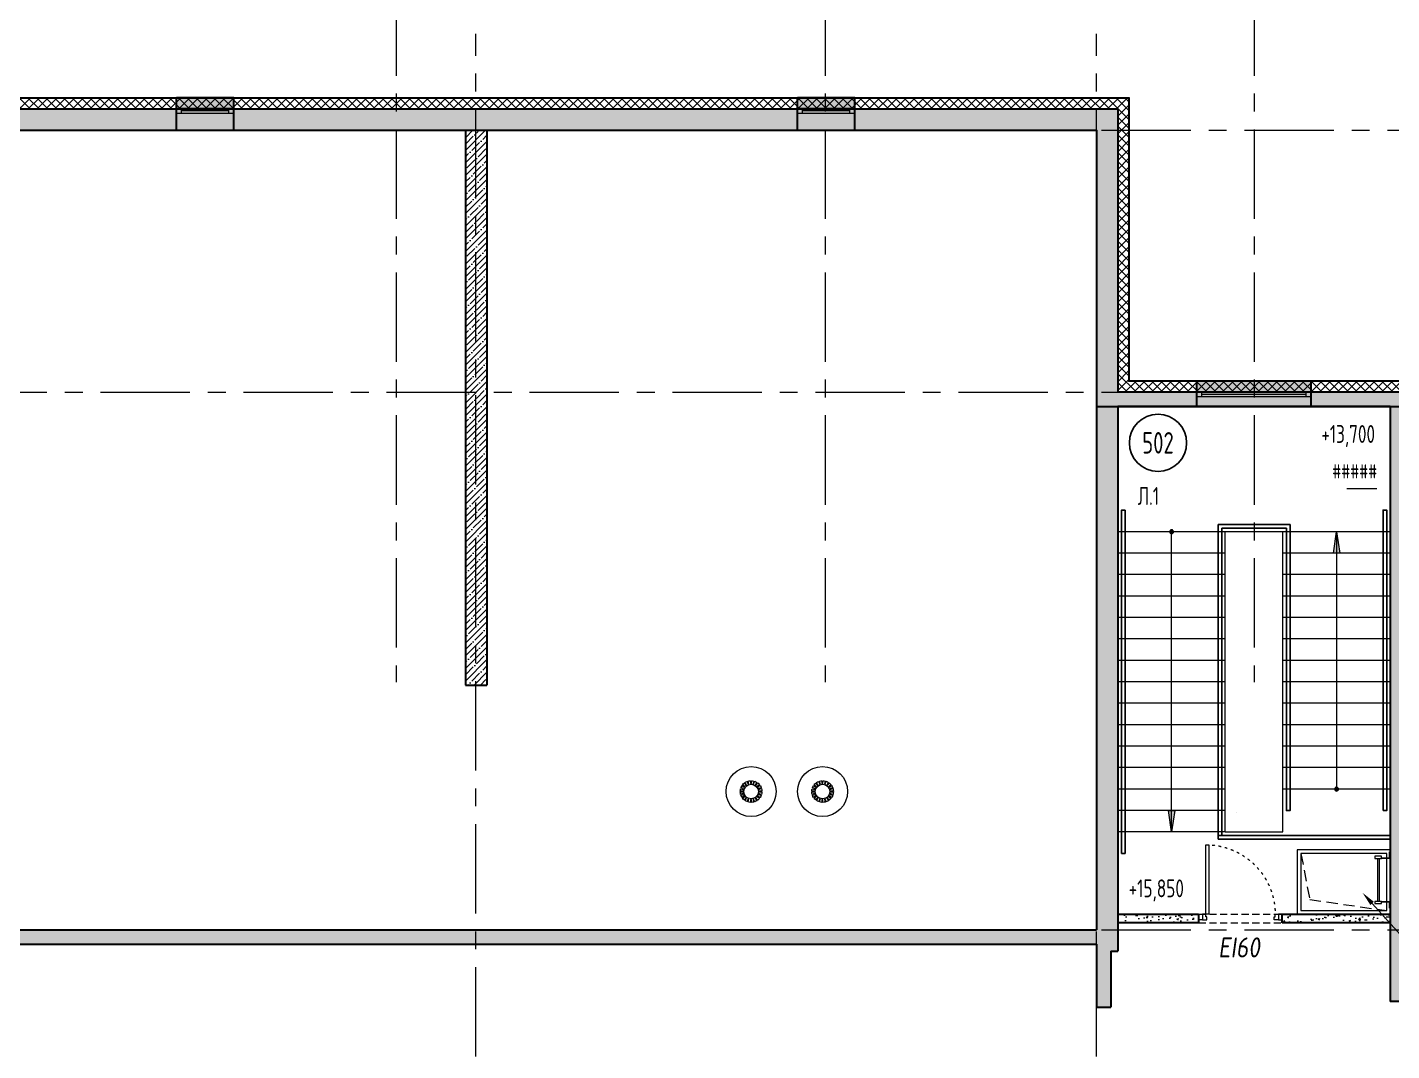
# Model space of a CAD drawing. Header units: millimetres. Extents: x -4447806 to 13389969, y -2188499 to 852203.
# Drawn here: x 4335449 to 4354533, y -598620 to -584303 of the extents above; entities that cross this region are included whole.
import ezdxf
from ezdxf import colors
from ezdxf.entities.mleader import LeaderData, LeaderLine
from ezdxf.enums import TextEntityAlignment as Align
from ezdxf.math import Vec2, Vec3

# ---------------------------------------------------------------- set-up
doc = ezdxf.new("R2010")
doc.units = ezdxf.units.MM
for name, pattern in [('ACAD_ISO03W100', [30, 12, -18]), ('ADSK_Штриховая_ш2 п1', [3, 2, -1]), ('CENTER', [2, 1.25, -0.25, 0.25, -0.25]), ('DASHED', [19.05, 12.7, -6.35]), ('HIDDEN2', [4.7625, 3.175, -1.5875])]:
    doc.linetypes.add(name, pattern=pattern)
for name, color, linetype, lineweight in [('АР_Двери', 175, 'Continuous', 18), ('АР_Двери фасада', 1, 'Continuous', 15), ('АР_Лестницы', 250, 'Continuous', 15), ('АР_Лестницы ограждение', 94, 'Continuous', 25), ('АР_Маркер экспликации', 239, 'Continuous', 13), ('АР_Навесной фасад', 147, 'Continuous', 5), ('АР_Номер помещения', 1, 'Continuous', 25), ('АР_Окна БЛОК', 250, 'Continuous', 13), ('АР_Оси', 195, 'Continuous', 9), ('АР_Отметки', 250, 'Continuous', 15), ('АР_Перегородки газоблок', 165, 'Continuous', 30), ('АР_Перегородки газоблок_Штрих', 165, 'Continuous', 5), ('АР_Помещения_площадь', 19, 'Continuous', 9), ('АР_стены', 250, 'Continuous', 30), ('АР_Сущ Несущая стена', 216, 'Continuous', 30), ('АР_тонкая линия', 250, 'Continuous', 0), ('АР_Утеплитель', 250, 'Continuous', 9), ('АР_Штриховка монолит', 250, 'Continuous', 9), ('ОБОРУДОВАНИЕ', 253, 'Continuous', 5), ('Специальное оборудование', 7, 'Continuous', 9), ('СТЕНЫ кирпич ЛИДЕР', 250, 'Continuous', 15)]:
    doc.layers.add(name, color=color, linetype=linetype, lineweight=lineweight)
doc.layers.add('АР_ПБ_Двери', color=7, linetype='Continuous', lineweight=15, true_color=0xdb0000)
doc.layers.add('П_Текст', color=7, linetype='Continuous')
doc.styles.add('ISOCPEUR', font='isocpeur.ttf', dxfattribs={"width": 0.7})
doc.styles.add('ISOCPEUR_2', font='isocpeur.ttf', dxfattribs={"width": 0.9, "height": 300})
doc.styles.get("Standard").update_dxf_attribs({"font": 'arial.ttf'})
doc.styles.add('Архитект', font='isocpeur.ttf', dxfattribs={"width": 0.8, "oblique": 8})
pattern_1 = [(45, (3969483.65, -672094.8), (-88.388348, 88.388348), []), (45, (3969572.04, -672094.8), (-88.388348, 88.388348), [156.25, -31.25, 0, -31.25])]
pattern_2 = [(50, (3969483.65, -671824.87), (215.178055, -18.82564), [22.5, -247.5]), (355, (3969483.65, -671824.87), (-41.6254, 225.65764), [18, -198]), (100.451444, (3969501.59, -671826.44), (173.55265, 206.832), [19.12206, -210.34263]), (46.1842, (3969483.65, -671764.87), (320.1724, -49.65578), [33.75, -371.25]), (96.63564, (3969510.34, -671769), (280.39858, 292.23558), [28.6831, -315.51413]), (351.18416, (3969483.65, -671764.87), (280.39858, 292.23558), [27, -297]), (21, (3969513.65, -671779.87), (179.072116, -120.78567), [22.5, -247.5]), (326, (3969513.65, -671779.87), (72.9946, 217.54501), [18, -198]), (71.451445, (3969528.58, -671789.93), (252.06671, 96.75935), [19.12206, -210.34263]), (37.5, (3969483.654, -671824.87), (3.647957, 99.868156), [0, -195.6, 0, -201, 0, -198.75]), (7.5, (3969483.65, -671824.87), (78.92086, 118.323514), [0, -114.6, 0, -191.1, 0, -75.75]), (327.5, (3969416.754, -671824.87), (160.146731, -6.766462), [0, -75, 0, -234, 0, -310.5]), (317.5, (3969386.75, -671824.87), (174.95585, 30.031495), [0, -97.5, 0, -155.4, 0, -220.5])]

# ---------------------------------------------------------------- blocks, each defined once
blk = doc.blocks.new('_DotSmall')
at = {"color": 0, "linetype": 'ByBlock', "const_width": 0.5}
blk.add_lwpolyline([(-0.0625, 0, 1), (0.0625, 0, 1)], format="xyb", close=True, dxfattribs=at)
blk = doc.blocks.new('M_Сток крыши - Сетчатый фильтр 380 мм - Слив 200 мм 2-3193379-Кровля')
at = {"layer": 'ОБОРУДОВАНИЕ', "color": 3, "lineweight": 20, "flags": 128}
for points in [[(-152, 9), (-132, 9), (-112, 9)], [(-108, 31), (-127, 37), (-146, 44)], [(-142, 56), (-123, 49), (-104, 43)], [(-93, 63), (-109, 74), (-126, 86)], [(-118, 96), (-102, 85), (-86, 73)], [(-70, 88), (-82, 104), (-93, 120)], [(-83, 128), (-71, 112), (-59, 95)], [(-40, 105), (-46, 124), (-52, 143)], [(-40, 147), (-34, 128), (-28, 109)], [(-6, 112), (-6, 132), (-6, 152)], [(6, 152), (6, 132), (6, 112)], [(28, 109), (34, 128), (40, 147)], [(52, 143), (46, 124), (40, 105)], [(59, 95), (71, 112), (83, 128)], [(93, 120), (82, 104), (70, 88)], [(86, 73), (102, 85), (118, 96)], [(126, 86), (109, 74), (93, 63)], [(104, 43), (123, 49), (142, 56)], [(146, 44), (127, 37), (108, 31)], [(112, 9), (132, 9), (152, 9)], [(-112, -4), (-132, -4), (-152, -4)], [(-147, -38), (-128, -32), (-109, -26)], [(-106, -38), (-125, -44), (-144, -51)], [(-128, -82), (-112, -71), (-96, -59)], [(-88, -69), (-105, -81), (-121, -93)], [(-96, -118), (-84, -102), (-72, -86)], [(-62, -94), (-74, -110), (-86, -126)], [(-54, -143), (-48, -124), (-42, -104)], [(-29, -108), (-36, -128), (-42, -147)], [(-6, -152), (-6, -132), (-6, -112)], [(6, -112), (6, -132), (6, -152)], [(42, -147), (36, -128), (29, -108)], [(42, -104), (48, -124), (54, -143)], [(86, -126), (74, -110), (62, -94)], [(72, -86), (84, -102), (96, -118)], [(121, -93), (105, -81), (88, -69)], [(96, -59), (112, -71), (128, -82)], [(144, -51), (125, -44), (106, -38)], [(109, -26), (128, -32), (147, -38)], [(152, -4), (132, -4), (112, -4)]]:
    blk.add_lwpolyline(points, dxfattribs=at)
at = {"layer": 'ОБОРУДОВАНИЕ', "color": 3, "lineweight": 20}
for radius, start, end in [(350, 360, 180), (152, 163.3962, 176.5684), (152, 145.5443, 158.6195), (152, 127.775, 140.7677), (112, 175.3454, 180), (112, 157.4148, 163.893), (102, 360, 180), (112, 139.6161, 146.0938), (152, 110.0657, 122.9987), (112, 121.9295, 128.4067), (152, 92.388, 105.2896), (112, 104.3243, 110.801), (112, 86.7618, 93.2382), (152, 74.7104, 87.612), (112, 69.199, 75.6757), (152, 57.0013, 69.9343), (112, 51.5933, 58.0705), (112, 33.9062, 40.3839), (152, 39.2323, 52.225), (112, 16.107, 22.5852), (112, 360, 4.6546), (152, 21.3805, 34.4557), (152, 3.4316, 16.6038), (350, 180, 360), (152, 181.3452, 194.6195), (152, 199.3962, 212.7677), (152, 217.5443, 230.9987), (112, 180, 181.8238), (112, 193.4148, 199.893), (102, 180, 360), (112, 211.6161, 218.0938), (152, 235.775, 249.2896), (112, 229.9295, 236.4067), (112, 248.3243, 254.801), (152, 254.0657, 267.612), (112, 266.7618, 273.2382), (152, 272.388, 285.9343), (112, 285.199, 291.6757), (152, 290.7104, 304.225), (112, 303.5933, 310.0705), (112, 321.9062, 328.3839), (152, 309.0013, 322.4557), (112, 340.107, 346.5852), (112, 358.1762, 360), (152, 327.2323, 340.6038), (152, 345.3805, 358.6548)]:
    blk.add_arc((0, 0), radius, start, end, dxfattribs=at)
blk = doc.blocks.new('*U629')
for points in [[(0, 0), (0, -80), (55, -80), (55, 0), (0, 0)], [(55, -80), (55, 0), (115, 0), (115, -40), (100, -40), (100, -80), (55, -80)], [(1115, -80), (1115, 0), (1055, 0), (1055, -40), (1070, -40), (1070, -80), (1115, -80)], [(1170, 0), (1170, -80), (1115, -80), (1115, 0), (1170, 0)]]:
    blk.add_lwpolyline(points)
blk.add_lwpolyline([(100, -80), (100, -1050), (140, -1050), (140, -80)], close=True)
at = {"linetype": 'ACAD_ISO03W100', "ltscale": 3}
blk.add_arc((100, -80), 970, 270, 0, dxfattribs=at)
blk = doc.blocks.new('*U646')
at = {"layer": 'АР_Номер помещения', "color": 7}
blk.add_circle((-17144, 1776), 400, dxfattribs=at)
at = {"layer": 'АР_Помещения_площадь', "color": 7}
blk.add_line((-14083, 1130), (-14505, 1130), dxfattribs=at)
at = {"color": 7, "style": 'ISOCPEUR', "width": 0.7, "flags": 1}
blk.add_attdef('КАТЕГОРИЯ', (-499, -2092), '', height=250, dxfattribs=at)
at = {"layer": 'АР_Номер помещения', "color": 7, "style": 'ISOCPEUR', "width": 0.7}
blk.add_attdef('НОМЕР_ПОМЕЩЕНИЯ', text='', height=300, dxfattribs=at).set_placement((-17144, 1776), align=Align.MIDDLE_CENTER)
at = {"layer": 'АР_Помещения_площадь', "color": 7, "style": 'ISOCPEUR', "width": 0.7}
blk.add_attdef('ПЛОЩАДЬ_ПОМЕЩЕНИЯ', text='', height=200, dxfattribs=at).set_placement((-14078, 1376), align=Align.MIDDLE_RIGHT)
at = {"layer": 'АР_Помещения_площадь', "color": 7, "lineweight": 30, "width": 0.7, "flags": 104}
blk.add_attdef('ИМЯ_ПОМЕЩЕНИЯ', text='', height=100, dxfattribs=at).set_placement((158, 1217), align=Align.MIDDLE_CENTER)
blk = doc.blocks.new('*U686')
h = blk.add_hatch(color=256)
h.dxf.hatch_style = 1
edge = h.paths.add_edge_path()
edge.add_arc((0, 0), 27.6, 359.64, 719.64)
h = blk.add_hatch(color=256)
h.dxf.hatch_style = 1
h.paths.add_polyline_path([(3300, -44), (3300, 44), (3600, 0)])
blk.add_line((3600, 0), (0, 0))
blk.add_lwpolyline([(3300, 44), (3300, -44), (3600, 0), (3300, 44)])
blk.add_circle((0, 0), 27.6)
blk = doc.blocks.new('*U687')
h = blk.add_hatch(color=256)
h.dxf.hatch_style = 1
edge = h.paths.add_edge_path()
edge.add_arc((0, 0), 27.6, 359.64, 719.64)
h = blk.add_hatch(color=256)
h.dxf.hatch_style = 1
h.paths.add_polyline_path([(3900, -44), (3900, 44), (4200, 0)])
blk.add_line((4200, 0), (0, 0))
blk.add_lwpolyline([(3900, 44), (3900, -44), (4200, 0), (3900, 44)])
blk.add_circle((0, 0), 27.6)
blk = doc.blocks.new('A$C9b338701')
at = {"layer": 'Специальное оборудование'}
for p, q in [((-95.2875, 208.6161), (-95.2875, 217.5096)), ((-95.2875, 217.5096), (0, 217.5096)), ((-8.8935, 208.6161), (-95.2875, 208.6161)), ((-8.8935, 96.8121), (-8.8935, 208.6161)), ((0, 217.5096), (0, 96.8121)), ((598.775, 217.5096), (694.0625, 217.5096)), ((598.775, 96.8121), (598.775, 217.5096)), ((694.0625, 208.6161), (607.6685, 208.6161)), ((607.6685, 208.6161), (607.6685, 96.8121)), ((694.0625, 217.5096), (694.0625, 208.6161)), ((0, 96.8121), (-31.7625, 96.8121)), ((-31.7625, 96.8121), (-31.7625, 0)), ((-31.7625, 0), (0, 0)), ((0, 0), (0, 96.8121)), ((598.775, 64.5414), (0, 64.5414)), ((0, 39.1314), (598.775, 39.1314)), ((630.5375, 96.8121), (598.775, 96.8121)), ((598.775, 96.8121), (598.775, 0)), ((598.775, 0), (630.5375, 0)), ((630.5375, 0), (630.5375, 96.8121))]:
    blk.add_line(p, q, dxfattribs=at)
blk = doc.blocks.new('*U551')
at = {"true_color": 0xffffff}
h = blk.add_hatch(color=7, dxfattribs=at)
h.dxf.hatch_style = 1
h.paths.add_polyline_path([(-1600, -140), (0, -140), (0, 220), (-1600, 220)])
at = {"lineweight": 30}
for p, q in [((-1600, -140), (-1600, 220)), ((0, -140), (0, 220))]:
    blk.add_line(p, q, dxfattribs=at)
for p, q in [((0, 220), (-1600, 220)), ((-1600, 70), (0, 70)), ((-1600, 0), (0, 0)), ((-1530, 0), (-1530, 70)), ((-1530, 35), (-70, 35)), ((-70, 0), (-70, 70)), ((-1600, -140), (0, -140)), ((-1600, -140), (-1600, -140)), ((-1600, -140), (-1600, -140)), ((0, -140), (0, -140)), ((0, -140), (0, -140))]:
    blk.add_line(p, q)
blk = doc.blocks.new('*U559')
at = {"true_color": 0xffffff}
h = blk.add_hatch(color=7, dxfattribs=at)
h.dxf.hatch_style = 1
h.paths.add_polyline_path([(-800, -240), (0, -240), (0, 220), (-800, 220)])
at = {"lineweight": 30}
for p, q in [((-800, -240), (-800, 220)), ((0, -240), (0, 220))]:
    blk.add_line(p, q, dxfattribs=at)
for p, q in [((0, 220), (-800, 220)), ((-800, 70), (0, 70)), ((-800, 0), (0, 0)), ((-730, 0), (-730, 70)), ((-730, 35), (-70, 35)), ((-70, 0), (-70, 70)), ((-800, -240), (0, -240)), ((-800, -240), (-800, -240)), ((-800, -240), (-800, -240)), ((0, -240), (0, -240)), ((0, -240), (0, -240))]:
    blk.add_line(p, q)

msp = doc.modelspace()

# ---------------------------------------------------------------- hatches: boundary and pattern name
at = {"layer": 'АР_Перегородки газоблок_Штрих', "ltscale": 100}
h = msp.add_hatch(dxfattribs=at)
h.set_pattern_fill('AR-CONC', color=256, scale=30)
h.set_pattern_definition(pattern_2)
h.paths.add_polyline_path([(4351833.269, -596709.115), (4351794.373, -596709.115), (4350703.269, -596709.115), (4350703.269, -596829.115), (4351833.269, -596829.115)])
h = msp.add_hatch(dxfattribs=at)
h.set_pattern_fill('AR-CONC', color=256, scale=30)
h.set_pattern_definition(pattern_2)
h.paths.add_polyline_path([(4354513.269, -596709.115), (4353003.269, -596709.115), (4353003.269, -596829.115), (4354513.269, -596829.115)])
at = {"layer": 'АР_Утеплитель', "ltscale": 100}
h = msp.add_hatch(dxfattribs=at)
h.set_pattern_fill('ANSI37', color=256, scale=700)
h.set_pattern_definition([(45, (3353941.64, -567735.58), (-61.871843, 61.871843), []), (135, (3353941.64, -567735.58), (-61.871843, -61.871843), [])])
edge = h.paths.add_edge_path()
edge.add_line((4338028.524, -605849.115), (4338178.996, -605849.115))
edge.add_arc((4333388.969, -605552.071), 4799.228, 356.451462, 359.4383564)
edge.add_line((4338187.966, -605599.115), (4346423.269, -605599.115))
edge.add_line((4346423.269, -605599.115), (4346423.269, -610789.115))
edge.add_line((4346423.269, -610789.115), (4354303.269, -610789.115))
edge.add_line((4354303.269, -610789.115), (4354303.269, -617139.115))
edge.add_line((4354303.269, -617139.115), (4367703.253, -617139.115))
edge.add_line((4367703.253, -617139.115), (4367703.285, -607129.115))
edge.add_line((4367703.285, -607129.115), (4361353.269, -607129.115))
edge.add_line((4361353.269, -607129.115), (4361353.269, -589259.115))
edge.add_line((4361353.269, -589259.115), (4350853.269, -589259.115))
edge.add_line((4350853.269, -589259.115), (4350853.269, -585294.115))
edge.add_line((4350853.269, -585294.115), (4315753.269, -585294.115))
edge.add_line((4315753.269, -585294.115), (4315753.269, -589259.115))
edge.add_line((4315753.269, -589259.115), (4310928.086, -589259.115))
edge.add_line((4310928.086, -589259.115), (4310928.086, -589409.115))
edge.add_line((4310928.086, -589409.115), (4315903.269, -589409.115))
edge.add_line((4315903.269, -589409.115), (4315903.269, -585444.115))
edge.add_line((4315903.269, -585444.115), (4350703.269, -585444.115))
edge.add_line((4350703.269, -585444.115), (4350703.269, -589409.115))
edge.add_line((4350703.269, -589409.115), (4361203.269, -589409.115))
edge.add_line((4361203.269, -589409.115), (4361203.269, -607279.115))
edge.add_line((4361203.269, -607279.115), (4367553.285, -607279.115))
edge.add_line((4367553.285, -607279.115), (4367553.253, -616989.115))
edge.add_line((4367553.253, -616989.115), (4354453.269, -616989.115))
edge.add_line((4354453.269, -616989.115), (4354453.269, -610639.115))
edge.add_line((4354453.269, -610639.115), (4346573.269, -610639.115))
edge.add_line((4346573.269, -610639.115), (4346573.269, -605449.115))
edge.add_line((4346573.269, -605449.115), (4338037.966, -605449.115))
edge.add_arc((4333225.794, -605535.626), 4812.95, -3.7345743, 1.0299266, ccw=False)
at = {"layer": 'АР_Штриховка монолит', "ltscale": 100}
h = msp.add_hatch(dxfattribs=at)
h.set_pattern_fill('ANSI35', color=256, scale=500)
h.set_pattern_definition(pattern_1)
h.paths.add_polyline_path([(4317033.269, -597129.115), (4317033.269, -596929.115), (4316203.269, -596929.115), (4316203.269, -585744.115), (4350403.269, -585744.115), (4350403.269, -585444.115), (4315903.269, -585444.115), (4315903.269, -589409.115), (4315903.269, -589609.115), (4315903.269, -596929.115), (4316003.269, -596929.115), (4316003.269, -598019.115), (4316203.269, -598019.115), (4316203.269, -597129.115)])
h.paths.add_polyline_path([(4319033.269, -596929.115), (4319033.269, -597129.115), (4319958.269, -597129.115), (4319958.269, -598229.115), (4320158.269, -598229.115), (4320158.269, -597129.115), (4339448.269, -597129.115), (4339448.269, -596929.115)])
h = msp.add_hatch(dxfattribs=at)
h.set_pattern_fill('ANSI35', color=256, scale=500)
h.set_pattern_definition(pattern_1)
h.paths.add_polyline_path([(4350703.269, -585444.115), (4350403.269, -585444.115), (4350403.269, -585744.115), (4350403.269, -596929.115), (4339448.269, -596929.115), (4339448.269, -597129.115), (4346573.269, -597129.115), (4346773.269, -597129.115), (4350403.269, -597129.115), (4350403.269, -598011.633), (4350603.269, -598011.633), (4350603.269, -597229.115), (4350703.269, -597229.115), (4350703.269, -589609.115), (4350703.269, -589608.825), (4350703.269, -589408.825), (4350703.269, -589409.115)])
h = msp.add_hatch(dxfattribs=at)
h.set_pattern_fill('ANSI35', color=256, scale=500)
h.set_pattern_definition(pattern_1)
h.paths.add_polyline_path([(4341878.269, -585744.115), (4341578.269, -585744.115), (4341578.269, -593504.469), (4341878.269, -593504.469)])
h = msp.add_hatch(dxfattribs=at)
h.set_pattern_fill('ANSI35', color=256, scale=500)
h.set_pattern_definition(pattern_1)
h.paths.add_polyline_path([(4361203.269, -589409.115), (4350703.226, -589409.115), (4350703.311, -589609.115), (4354513.269, -589609.115), (4354513.328, -597929.561), (4354713.328, -597929.561), (4354713.269, -589609.115), (4361003.269, -589609.115), (4361203.269, -589609.115)])

# ---------------------------------------------------------------- linework, layer by layer
at = {"layer": 'АР_Двери', "ltscale": 75}
for points in [[(4353213.269, -596709.115), (4354513.269, -596709.115), (4354513.269, -595809.115), (4353213.269, -595809.115)], [(4353263.269, -596659.115), (4354463.269, -596659.115), (4354463.269, -595859.115), (4353263.269, -595859.115)], [(4353263.269, -596659.115), (4354463.269, -596659.115), (4354463.269, -595859.115), (4353263.269, -595859.115)]]:
    msp.add_lwpolyline(points, close=True, dxfattribs=at)
at = {"layer": 'АР_Двери фасада', "linetype": 'HIDDEN2', "lineweight": 15, "ltscale": 50}
msp.add_lwpolyline([(4353263.269, -595859.115), (4353386.268, -596505.562), (4354463.269, -596659.115)], dxfattribs=at)
at = {"layer": 'АР_Лестницы', "color": 18, "ltscale": 100, "true_color": 0x000000}
for p, q in [((4353010.96, -591360.596), (4350703.269, -591360.557)), ((4354513.269, -591360.557), (4353010.895, -591360.557)), ((4352205.643, -591660.557), (4350703.269, -591660.557)), ((4354513.269, -591660.557), (4353010.895, -591660.557)), ((4352205.643, -591960.557), (4350703.269, -591960.557)), ((4354513.269, -591960.557), (4353010.895, -591960.557)), ((4352205.643, -592260.557), (4350703.269, -592260.557)), ((4354513.269, -592260.557), (4353010.895, -592260.557)), ((4352205.643, -592560.557), (4350703.269, -592560.557)), ((4354513.269, -592560.557), (4353010.895, -592560.557)), ((4352205.643, -592860.557), (4350703.269, -592860.557)), ((4354513.269, -592860.557), (4353010.895, -592860.557)), ((4352205.643, -593160.557), (4350703.269, -593160.557)), ((4354513.269, -593160.557), (4353010.895, -593160.557)), ((4352205.643, -593460.557), (4350703.269, -593460.557)), ((4354513.269, -593460.557), (4353010.895, -593460.557)), ((4352205.643, -593760.557), (4350703.269, -593760.557)), ((4354513.269, -593760.557), (4353010.895, -593760.557)), ((4352205.643, -594060.557), (4350703.269, -594060.557)), ((4354513.269, -594060.557), (4353010.895, -594060.557)), ((4352205.643, -594360.557), (4350703.269, -594360.557)), ((4354513.269, -594360.557), (4353010.895, -594360.557)), ((4352205.643, -594660.557), (4350703.269, -594660.557)), ((4354513.269, -594660.557), (4353010.895, -594660.557)), ((4352205.624, -594960.557), (4350703.251, -594960.557)), ((4354513.269, -594960.557), (4353010.895, -594960.557)), ((4352205.624, -595260.557), (4350703.251, -595260.557)), ((4352205.624, -595560.557), (4350703.251, -595560.557)), ((4352205.822, -595560.557), (4353010.96, -595560.526))]:
    msp.add_line(p, q, dxfattribs=at)
at = {"layer": 'АР_Лестницы', "ltscale": 100}
for points in [[(4352205.822, -595560.557), (4352205.822, -591360.583)], [(4353010.899, -595560.526), (4353010.965, -591360.557)]]:
    msp.add_lwpolyline(points, dxfattribs=at)
at = {"layer": 'АР_Лестницы ограждение', "color": 18, "ltscale": 100, "true_color": 0x000000}
for p, q in [((4352105.643, -595609.104), (4352105.643, -595660.557)), ((4352155.704, -595609.546), (4354513.33, -595609.546)), ((4352105.643, -595660.557), (4354513.33, -595659.551))]:
    msp.add_line(p, q, dxfattribs=at)
for points in [[(4350753.542, -595860.557), (4350803.542, -595860.557), (4350803.542, -591060.369), (4350753.542, -591060.369)], [(4354413.251, -595260.557), (4354463.251, -595260.557), (4354463.251, -591058.231), (4354413.251, -591058.231)]]:
    msp.add_lwpolyline(points, close=True, dxfattribs=at)
for points in [[(4352155.643, -591310.584), (4353060.904, -591310.584), (4353060.904, -593018.232), (4353060.904, -595260.557), (4353110.904, -595260.557), (4353110.904, -593018.232), (4353110.904, -591260.584), (4352105.643, -591260.584)], [(4352105.643, -591260.584), (4352105.643, -595609.104), (4352155.643, -595609.104), (4352155.643, -591310.584)], [(4352361.388, -595281.862), (4352361.388, -595281.862)]]:
    msp.add_lwpolyline(points, dxfattribs=at)
at = {"layer": 'АР_Навесной фасад', "ltscale": 100}
for p, q in [((4315743.269, -585284.115), (4350863.269, -585284.115)), ((4315753.269, -585294.115), (4350853.269, -585294.115)), ((4350853.269, -585294.115), (4350853.269, -589259.115)), ((4350863.269, -585284.115), (4350863.269, -589249.115)), ((4361353.269, -589259.115), (4350853.269, -589259.115)), ((4361363.269, -589249.115), (4350863.269, -589249.115))]:
    msp.add_line(p, q, dxfattribs=at)
at = {"layer": 'АР_Оси', "linetype": 'CENTER', "ltscale": 1000}
for p, q in [((4340608.207, -537731.646), (4340608.207, -593463.994)), ((4346608.207, -537731.646), (4346608.207, -593463.994)), ((4352608.207, -537731.646), (4352608.207, -593463.994)), ((4341723.269, -618700.387), (4341723.269, -584392.909)), ((4350403.269, -618700.387), (4350403.269, -584392.909)), ((4286474.513, -585744.115), (4369652.915, -585744.115)), ((4286474.513, -589409.115), (4370071.678, -589409.115)), ((4286474.513, -596929.115), (4370071.678, -596929.115)), ((4286474.513, -596929.115), (4370071.678, -596929.115))]:
    msp.add_line(p, q, dxfattribs=at)
at = {"layer": 'АР_Перегородки газоблок', "ltscale": 100}
for points in [[(4350703.269, -596709.115), (4351833.269, -596709.115)], [(4351833.269, -596709.115), (4351833.269, -596829.115)], [(4353003.269, -596709.115), (4354513.269, -596709.115)], [(4353003.269, -596829.115), (4353003.269, -596709.115)], [(4351833.269, -596829.115), (4350703.269, -596829.115)], [(4354513.269, -596829.115), (4353003.269, -596829.115)]]:
    msp.add_lwpolyline(points, dxfattribs=at)
at = {"layer": 'АР_стены', "linetype": 'DASHED', "lineweight": 15, "ltscale": 200}
msp.add_lwpolyline([(4353263.269, -596659.115), (4354463.269, -596659.115), (4354463.269, -595859.115), (4353263.269, -595859.115)], close=True, dxfattribs=at)
at = {"layer": 'АР_Сущ Несущая стена', "ltscale": 100}
for p, q in [((4315903.269, -585444.115), (4350703.269, -585444.115)), ((4350703.269, -585444.115), (4350703.269, -589409.115)), ((4316203.269, -585744.115), (4350403.269, -585744.115)), ((4341578.269, -585744.115), (4341578.269, -593504.469)), ((4341878.269, -585744.115), (4341878.269, -593504.469)), ((4350403.269, -585744.115), (4350403.269, -596929.115)), ((4361203.269, -589409.115), (4350703.269, -589409.115)), ((4350703.269, -589609.115), (4350703.269, -597229.115)), ((4354513.269, -589609.115), (4350703.269, -589609.115)), ((4354513.269, -589609.115), (4354513.269, -597929.561)), ((4341578.269, -593504.469), (4341878.269, -593504.469)), ((4319033.269, -596929.115), (4350403.269, -596929.115)), ((4320158.269, -597129.115), (4350403.269, -597129.115)), ((4350403.269, -597129.115), (4350403.269, -598011.633)), ((4350603.269, -597229.115), (4350703.269, -597229.115)), ((4350603.269, -597229.115), (4350603.269, -598011.633)), ((4350403.269, -598011.633), (4350603.269, -598011.633)), ((4354713.269, -597929.561), (4354513.269, -597929.561))]:
    msp.add_line(p, q, dxfattribs=at)
msp.add_lwpolyline([(4316203.269, -585744.115), (4350403.269, -585744.115), (4350403.269, -589609.115), (4361003.269, -589609.115), (4361003.269, -607479.115), (4367353.639, -607479.115), (4367353.639, -616789.115), (4354653.269, -616789.115), (4354653.269, -610439.115), (4346773.269, -610439.115), (4346773.269, -605249.115), (4337639.112, -605249.115)], dxfattribs=at)
at = {"layer": 'АР_тонкая линия', "linetype": 'ADSK_Штриховая_ш2 п1', "ltscale": 50}
for p, q in [((4351833.269, -596709.115), (4353000.269, -596709.098)), ((4351833.269, -596829.115), (4353000.269, -596829.098))]:
    msp.add_line(p, q, dxfattribs=at)
at = {"layer": 'СТЕНЫ кирпич ЛИДЕР', "linetype": 'Continuous', "ltscale": 100}
msp.add_lwpolyline([(4342616.264, -585740.815), (4342736.264, -585740.815)], dxfattribs=at)

# ---------------------------------------------------------------- block references
at = {"layer": 'Defpoints', "color": 3, "lineweight": 30, "ltscale": 100, "rotation": 270}
msp.add_blockref('A$C9b338701', (4354296.119, -595932.594), dxfattribs=at)
at = {"layer": 'АР_Двери', "xscale": -1, "rotation": 180}
msp.add_blockref('*U629', (4351833.269, -596789.109), dxfattribs=at)
at = {"layer": 'АР_Лестницы', "ltscale": 100, "xscale": -1}
for name, p, rotation in [('*U687', (4351454.474, -591360.57), 90), ('*U686', (4353762.082, -594960.557), 270)]:
    msp.add_blockref(name, p, dxfattribs=dict(at, rotation=rotation))
at = {"layer": 'АР_Маркер экспликации', "color": 7}
ref = msp.add_blockref('*U646', (4368408.599, -591891.902), dxfattribs=at)
ref.add_attrib('НОМЕР_ПОМЕЩЕНИЯ', '502', dxfattribs={"layer": 'АР_Номер помещения', "color": 7, "height": 300, "style": 'ISOCPEUR', "width": 0.7}).set_placement((4351264.298, -590116.091), align=Align.MIDDLE_CENTER)
ref.add_attrib('ПЛОЩАДЬ_ПОМЕЩЕНИЯ', '#####', dxfattribs={"layer": 'АР_Помещения_площадь', "color": 7, "height": 200, "style": 'ISOCPEUR', "width": 0.7}).set_placement((4354330.572, -590515.801), align=Align.MIDDLE_RIGHT)
at = {"layer": 'АР_Окна БЛОК'}
for name, p in [('*U559', (4338338.269, -585504.115)), ('*U559', (4347023.269, -585504.115)), ('*U551', (4353408.269, -589469.115))]:
    msp.add_blockref(name, p, dxfattribs=at)
at = {"layer": 'ОБОРУДОВАНИЕ', "color": 3, "lineweight": 50, "xscale": -1, "rotation": 89.9999999999247}
for p in [(4345573.279, -594994.723), (4346573.279, -594994.723)]:
    msp.add_blockref('M_Сток крыши - Сетчатый фильтр 380 мм - Слив 200 мм 2-3193379-Кровля', p, dxfattribs=at)

# ---------------------------------------------------------------- texts
at = {"layer": 'АР_ПБ_Двери', "lineweight": 35, "insert": (4352399.049, -597175.497, -3.924), "char_height": 280, "width": 1520.10943, "attachment_point": 5, "style": 'Архитект'}
msp.add_mtext('{\\W0.85;EI60}', dxfattribs=at)

# ---------------------------------------------------------------- leaders
at = {"layer": 'АР_Отметки'}
ml = msp.add_multileader_mtext('Standard', dxfattribs=at)
ml.set_content('+15,850', color=256, style='ISOCPEUR')
ml.set_leader_properties(color=256, linetype='Continuous', lineweight=-1)
ml.set_arrow_properties(name='DOTSMALL')
ml.build(insert=Vec2(0, 0))
ml.multileader.update_dxf_attribs({"has_text_frame": 1, "text_left_attachment_type": 4, "text_right_attachment_type": 4, "dogleg_length": 100, "arrow_head_size": 180})
ctx = ml.context
ctx.base_point, ctx.char_height, ctx.arrow_head_size, ctx.landing_gap_size, ctx.plane_origin = Vec3(4350803.581, -596557.38), 250, 180, 50, Vec3(4351728.583, -598900.969)
ctx.left_attachment, ctx.right_attachment = 4, 4
notes = []
notes.append((ctx, [(0, (0, 0, 0), (0, 0), (1, 0), 1, [])]))
ctx.mtext.insert, ctx.mtext.width, ctx.mtext.line_spacing_style, ctx.mtext.flow_direction = Vec3(4350853.581, -596224.046), 852.69703, 2, 5
ml = msp.add_multileader_mtext('Standard', dxfattribs=at)
ml.set_content('+13,700', color=256, style='ISOCPEUR')
ml.set_leader_properties(color=256, linetype='Continuous', lineweight=-1)
ml.set_arrow_properties(name='DOTSMALL')
ml.build(insert=Vec2(0, 0))
ml.multileader.update_dxf_attribs({"has_text_frame": 1, "text_left_attachment_type": 4, "text_right_attachment_type": 4, "dogleg_length": 100, "arrow_head_size": 180})
ctx = ml.context
ctx.base_point, ctx.char_height, ctx.arrow_head_size, ctx.landing_gap_size, ctx.plane_origin = Vec3(4353498.545, -590200.983), 250, 180, 50, Vec3(4353249.179, -590861.805)
ctx.left_attachment, ctx.right_attachment = 4, 4
notes.append((ctx, [(0, (0, 0, 0), (0, 0), (1, 0), 1, [])]))
ctx.mtext.insert, ctx.mtext.width, ctx.mtext.line_spacing_style, ctx.mtext.flow_direction = Vec3(4353548.545, -589867.649), 852.69703, 2, 5
ml = msp.add_multileader_mtext('Standard', dxfattribs=at)
ml.set_content('+19,400', color=256, style='ISOCPEUR')
ml.set_leader_properties(color=256, linetype='Continuous', lineweight=-1)
ml.set_arrow_properties(name='DOTSMALL')
ml.build(insert=Vec2(0, 0))
ml.multileader.update_dxf_attribs({"has_text_frame": 1, "text_left_attachment_type": 4, "text_right_attachment_type": 4, "dogleg_length": 100, "arrow_head_size": 180})
ctx = ml.context
ctx.base_point, ctx.char_height, ctx.arrow_head_size, ctx.landing_gap_size, ctx.plane_origin = Vec3(4450756.444, -595515.647), 250, 180, 50, Vec3(4450759.419, -597703.001)
ctx.left_attachment, ctx.right_attachment = 4, 4
notes.append((ctx, [(0, (0, 0, 0), (0, 0), (1, 0), 1, [])]))
ctx.mtext.insert, ctx.mtext.width, ctx.mtext.defined_height, ctx.mtext.line_spacing_style, ctx.mtext.flow_direction = Vec3(4450806.444, -595182.313), 696.0353, 776.461, 2, 5
ml = msp.add_multileader_mtext('Standard', dxfattribs=at)
ml.set_content('+19,400', color=256, style='ISOCPEUR')
ml.set_leader_properties(color=256, linetype='Continuous', lineweight=-1)
ml.set_arrow_properties(name='DOTSMALL')
ml.build(insert=Vec2(0, 0))
ml.multileader.update_dxf_attribs({"has_text_frame": 1, "text_left_attachment_type": 4, "text_right_attachment_type": 4, "dogleg_length": 100, "arrow_head_size": 180})
ctx = ml.context
ctx.base_point, ctx.char_height, ctx.arrow_head_size, ctx.landing_gap_size, ctx.plane_origin = Vec3(4490999.904, -595900.822), 250, 180, 50, Vec3(4490918.511, -597611.514)
ctx.left_attachment, ctx.right_attachment = 4, 4
notes.append((ctx, [(0, (0, 0, 0), (0, 0), (1, 0), 1, [])]))
ctx.mtext.insert, ctx.mtext.width, ctx.mtext.defined_height, ctx.mtext.line_spacing_style, ctx.mtext.flow_direction = Vec3(4491049.904, -595567.489), 696.0353, 776.461, 2, 5
ml = msp.add_multileader_mtext('Standard', dxfattribs=at)
ml.set_content('%%P0,000', color=256, style='ISOCPEUR')
ml.set_leader_properties(color=256, linetype='Continuous', lineweight=-1)
ml.set_arrow_properties(name='DOTSMALL')
ml.build(insert=Vec2(0, 0))
ml.multileader.update_dxf_attribs({"has_text_frame": 1, "text_left_attachment_type": 4, "text_right_attachment_type": 4, "dogleg_length": 100, "arrow_head_size": 180})
ctx = ml.context
ctx.base_point, ctx.char_height, ctx.arrow_head_size, ctx.landing_gap_size, ctx.plane_origin = Vec3(4512057.738, -603050.341), 250, 180, 50, Vec3(4511976.345, -604317.905)
ctx.left_attachment, ctx.right_attachment = 4, 4
notes.append((ctx, [(0, (0, 0, 0), (0, 0), (1, 0), 1, [])]))
ctx.mtext.insert, ctx.mtext.width, ctx.mtext.line_spacing_style, ctx.mtext.flow_direction = Vec3(4512107.738, -602717.008), 852.69703, 2, 5
ml = msp.add_multileader_mtext('Standard', dxfattribs=at)
ml.set_content('Л.1', color=256, style='ISOCPEUR')
ml.set_leader_properties(color=256, linetype='Continuous', lineweight=-1)
ml.set_arrow_properties(name='DOTSMALL')
ml.build(insert=Vec2(0, 0))
ml.multileader.update_dxf_attribs({"has_text_frame": 1, "text_left_attachment_type": 4, "text_right_attachment_type": 4, "dogleg_length": 100, "arrow_head_size": 180})
ctx = ml.context
ctx.base_point, ctx.char_height, ctx.arrow_head_size, ctx.landing_gap_size, ctx.plane_origin = Vec3(4350930.761, -591068.27, 0), 250, 180, 50, Vec3(4338034.737, -603609.121, 0)
ctx.left_attachment, ctx.right_attachment = 4, 4
notes.append((ctx, [(0, (0, 0, 0), (0, 0), (1, 0), 1, [])]))
ctx.mtext.insert, ctx.mtext.width, ctx.mtext.line_spacing_style, ctx.mtext.flow_direction = Vec3(4350980.761, -590734.936, 0), 852.69703, 2, 5
ml = msp.add_multileader_mtext('Standard', dxfattribs=at)
ml.set_content('%%P0,000', color=256, style='ISOCPEUR')
ml.set_leader_properties(color=256, linetype='Continuous', lineweight=-1)
ml.set_arrow_properties(name='DOTSMALL')
ml.build(insert=Vec2(0, 0))
ml.multileader.update_dxf_attribs({"has_text_frame": 1, "text_left_attachment_type": 4, "text_right_attachment_type": 4, "dogleg_length": 100, "arrow_head_size": 180})
ctx = ml.context
ctx.base_point, ctx.char_height, ctx.arrow_head_size, ctx.landing_gap_size, ctx.plane_origin = Vec3(4377748.734, -604220.7, 0), 250, 180, 50, Vec3(4377667.341, -605488.264, 0)
ctx.left_attachment, ctx.right_attachment = 4, 4
notes.append((ctx, [(0, (0, 0, 0), (0, 0), (1, 0), 1, [])]))
ctx.mtext.insert, ctx.mtext.width, ctx.mtext.line_spacing_style, ctx.mtext.flow_direction = Vec3(4377798.734, -603887.367, 0), 852.69703, 2, 5
at = {"layer": 'П_Текст', "lineweight": 5}
ml = msp.add_multileader_mtext('Standard', dxfattribs=at)
ml.set_content('Люк Л1 утепленный \\Pв перекрытии тех.этажа', color=256, style='ISOCPEUR_2')
ml.set_leader_properties()
ml.build(insert=Vec2(0, 0))
ml.multileader.update_dxf_attribs({"text_left_attachment_type": 6, "text_right_attachment_type": 6, "dogleg_length": 374, "arrow_head_size": 200})
ctx = ml.context
ctx.base_point, ctx.char_height, ctx.arrow_head_size, ctx.landing_gap_size, ctx.plane_origin = Vec3(4355486.597, -597508.941, -3.924), 250, 200, 20, Vec3(4344171.555, -600711.338, -3.924)
ctx.left_attachment, ctx.right_attachment = 6, 6
notes.append((ctx, [(1, (1, 1, 0), (4355112.597, -597508.941, -3.924), (1, 0), 374, [(0, [(4354125.378, -596410.797, -3.924)], 0, [])])]))
ctx.mtext.insert, ctx.mtext.width, ctx.mtext.flow_direction = Vec3(4355506.597, -597183.941, -3.924), 5515.85849, 5
for ctx, leaders in notes:
    for number, flags, end, landing, length, lines in leaders:
        leader = LeaderData()
        leader.index, (leader.has_last_leader_line, leader.has_dogleg_vector, leader.attachment_direction) = number, flags
        leader.last_leader_point, leader.dogleg_vector, leader.dogleg_length = Vec3(end), Vec3(landing), length
        for number, points, colour, breaks in lines:
            line = LeaderLine()
            line.index, line.vertices, line.color, line.breaks = number, Vec3.list(points), colors.encode_raw_color(colour), breaks
            leader.lines.append(line)
        ctx.leaders.append(leader)

doc.saveas('drawing.dxf')
